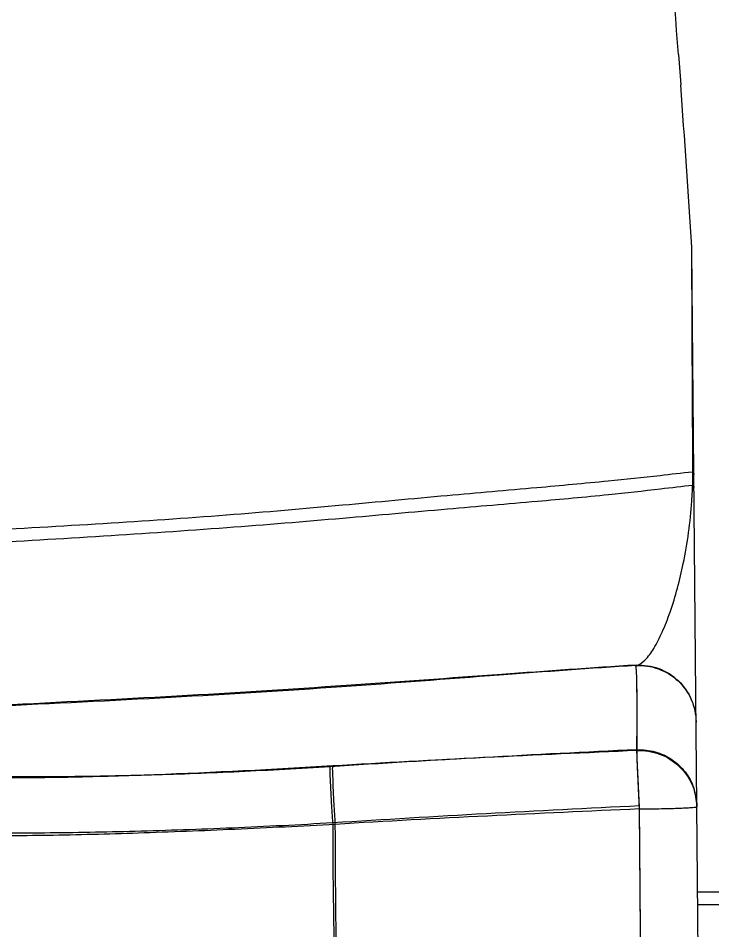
# Model space of a CAD drawing. Header units: millimetres. Extents: x 3553 to 4035, y 25961 to 26175.
# Drawn here: x 3664.02 to 3688.2, y 26068.55 to 26100.31 of the extents above; entities that cross this region are included whole.
import ezdxf

# ---------------------------------------------------------------- set-up
doc = ezdxf.new("R2010")
doc.units = ezdxf.units.MM

msp = doc.modelspace()

# ---------------------------------------------------------------- linework, layer by layer
for points in [[(3687.006, 26099.045), (3686.838, 26101.278), (3686.656, 26103.512), (3686.462, 26105.744)], [(3687.006, 26099.045), (3687.006, 26099.045), (3687.085, 26097.987), (3687.085, 26097.987)], [(3687.47, 26092.343), (3687.351, 26094.225), (3687.223, 26096.107), (3687.085, 26097.987)], [(3687.474, 26092.235), (3687.474, 26092.271), (3687.472, 26092.307), (3687.47, 26092.344)], [(3687.47, 26092.339), (3687.47, 26092.339), (3687.47, 26092.344), (3687.47, 26092.344)], [(3687.474, 26092.235), (3687.474, 26092.271), (3687.472, 26092.307), (3687.47, 26092.343)], [(3687.471, 26092.268), (3687.471, 26092.268), (3687.47, 26092.343), (3687.47, 26092.343)], [(3687.473, 26091.737), (3687.473, 26091.737), (3687.471, 26092.268), (3687.471, 26092.268)], [(3687.756, 26060.013), (3687.756, 26060.013), (3687.474, 26092.235), (3687.474, 26092.235)], [(3687.473, 26091.676), (3687.473, 26091.676), (3687.472, 26091.804), (3687.472, 26091.804)], [(3687.51, 26084.515), (3687.51, 26084.515), (3687.493, 26084.513), (3687.493, 26084.513)], [(3687.509, 26084.429), (3687.51, 26084.458), (3687.51, 26084.486), (3687.51, 26084.515)], [(3687.503, 26084.17), (3687.505, 26084.256), (3687.508, 26084.343), (3687.509, 26084.429)], [(3687.513, 26084.052), (3687.513, 26084.052), (3687.51, 26084.434), (3687.51, 26084.434)], [(3687.47, 26083.502), (3687.485, 26083.724), (3687.497, 26083.947), (3687.503, 26084.17)], [(3687.512, 26083.969), (3687.512, 26083.997), (3687.512, 26084.025), (3687.513, 26084.052)], [(3685.557, 26074.853), (3681.996, 26074.685), (3678.436, 26074.488), (3674.879, 26074.261)], [(3685.564, 26074.824), (3682.032, 26074.667), (3678.5, 26074.505), (3674.971, 26074.288)], [(3687.643, 26072.897), (3687.641, 26073.11), (3687.604, 26073.321), (3687.536, 26073.521)], [(3685.645, 26072.896), (3682.087, 26072.73), (3678.528, 26072.532), (3674.972, 26072.306)], [(3685.647, 26072.791), (3682.117, 26072.635), (3678.586, 26072.473), (3675.059, 26072.255)], [(3685.758, 26059.948), (3685.758, 26059.948), (3685.645, 26072.896), (3685.645, 26072.896)], [(3685.758, 26059.947), (3685.758, 26059.947), (3685.647, 26072.791), (3685.647, 26072.791)], [(3674.972, 26072.306), (3674.973, 26063.803), (3675.468, 26055.308), (3676.454, 26046.863)], [(3687.669, 26069.91), (3687.669, 26069.91), (3688.644, 26069.91), (3688.644, 26069.91)], [(3687.673, 26069.468), (3687.673, 26069.468), (3688.644, 26069.468), (3688.644, 26069.468)]]:
    msp.add_open_spline(points, degree=3)
for points, knots in [([(3687.472, 26091.804), (3687.472, 26091.927), (3687.471, 26092.049), (3687.471, 26092.172), (3687.471, 26092.172), (3687.471, 26092.228), (3687.472, 26092.283), (3687.47, 26092.339)], [0, 0, 0, 0, 0.5, 0.5, 0.5, 0.5, 1, 1, 1, 1]), ([(3687.51, 26084.434), (3687.507, 26085.081), (3687.503, 26085.728), (3687.499, 26086.376), (3687.499, 26086.376), (3687.489, 26088.163), (3687.481, 26089.95), (3687.473, 26091.737)], [0, 0, 0, 0, 0.5, 0.5, 0.5, 0.5, 1, 1, 1, 1]), ([(3687.51, 26084.515), (3687.507, 26085.147), (3687.502, 26085.781), (3687.499, 26086.415), (3687.499, 26086.415), (3687.489, 26088.168), (3687.481, 26089.922), (3687.473, 26091.676)], [0, 0, 0, 0, 0.5, 0.5, 0.5, 0.5, 1, 1, 1, 1]), ([(3687.493, 26084.513), (3687.117, 26084.475), (3686.74, 26084.432), (3686.364, 26084.39), (3686.364, 26084.39), (3685.761, 26084.324), (3685.16, 26084.26), (3684.558, 26084.2), (3684.558, 26084.2), (3683.731, 26084.118), (3682.905, 26084.041), (3682.078, 26083.967), (3682.078, 26083.967), (3681.037, 26083.875), (3679.998, 26083.785), (3678.957, 26083.692), (3678.957, 26083.692), (3677.742, 26083.584), (3676.526, 26083.469), (3675.309, 26083.359), (3675.309, 26083.359), (3673.965, 26083.237), (3672.62, 26083.119), (3671.273, 26083.014), (3671.273, 26083.014), (3669.844, 26082.902), (3668.413, 26082.805), (3666.981, 26082.717), (3666.981, 26082.717), (3665.51, 26082.627), (3664.038, 26082.546), (3662.565, 26082.457)], [0, 0, 0, 0, 0.125, 0.125, 0.125, 0.125, 0.25, 0.25, 0.25, 0.25, 0.375, 0.375, 0.375, 0.375, 0.5, 0.5, 0.5, 0.5, 0.625, 0.625, 0.625, 0.625, 0.75, 0.75, 0.75, 0.75, 0.875, 0.875, 0.875, 0.875, 1, 1, 1, 1]), ([(3687.51, 26084.515), (3687.515, 26084.508), (3687.519, 26084.501), (3687.524, 26084.494), (3687.524, 26084.494), (3687.534, 26084.476), (3687.542, 26084.455), (3687.542, 26084.433)], [0, 0, 0, 0, 0.5, 0.5, 0.5, 0.5, 1, 1, 1, 1]), ([(3687.513, 26084.052), (3687.135, 26084.012), (3686.759, 26083.966), (3686.382, 26083.921), (3686.382, 26083.921), (3685.78, 26083.85), (3685.177, 26083.785), (3684.575, 26083.723), (3684.575, 26083.723), (3683.748, 26083.64), (3682.921, 26083.564), (3682.093, 26083.492), (3682.093, 26083.492), (3681.052, 26083.401), (3680.012, 26083.313), (3678.97, 26083.223), (3678.97, 26083.223), (3677.753, 26083.117), (3676.536, 26083.007), (3675.319, 26082.903), (3675.319, 26082.903), (3673.972, 26082.787), (3672.626, 26082.677), (3671.278, 26082.575), (3671.278, 26082.575), (3669.847, 26082.468), (3668.416, 26082.369), (3666.983, 26082.281), (3666.983, 26082.281), (3665.511, 26082.19), (3664.038, 26082.108), (3662.566, 26082.008)], [0, 0, 0, 0, 0.125, 0.125, 0.125, 0.125, 0.25, 0.25, 0.25, 0.25, 0.375, 0.375, 0.375, 0.375, 0.5, 0.5, 0.5, 0.5, 0.625, 0.625, 0.625, 0.625, 0.75, 0.75, 0.75, 0.75, 0.875, 0.875, 0.875, 0.875, 1, 1, 1, 1]), ([(3687.513, 26084.052), (3687.518, 26084.047), (3687.523, 26084.039), (3687.527, 26084.033), (3687.527, 26084.033), (3687.539, 26084.014), (3687.546, 26083.994), (3687.546, 26083.973)], [0, 0, 0, 0, 0.5, 0.5, 0.5, 0.5, 1, 1, 1, 1]), ([(3685.527, 26077.786), (3685.647, 26077.805), (3685.75, 26077.884), (3685.838, 26077.971), (3685.838, 26077.971), (3685.962, 26078.093), (3686.058, 26078.231), (3686.146, 26078.376), (3686.146, 26078.376), (3686.255, 26078.559), (3686.353, 26078.751), (3686.441, 26078.948), (3686.441, 26078.948), (3686.543, 26079.175), (3686.633, 26079.408), (3686.715, 26079.644), (3686.715, 26079.644), (3686.906, 26080.193), (3687.054, 26080.758), (3687.172, 26081.329), (3687.172, 26081.329), (3687.32, 26082.046), (3687.419, 26082.772), (3687.47, 26083.502)], [0, 0, 0, 0, 0.166667, 0.166667, 0.166667, 0.166667, 0.333333, 0.333333, 0.333333, 0.333333, 0.5, 0.5, 0.5, 0.5, 0.666667, 0.666667, 0.666667, 0.666667, 0.833333, 0.833333, 0.833333, 0.833333, 1, 1, 1, 1]), ([(3685.527, 26077.786), (3683.94, 26077.682), (3682.354, 26077.566), (3680.769, 26077.448), (3680.769, 26077.448), (3678.94, 26077.31), (3677.112, 26077.168), (3675.282, 26077.041), (3675.282, 26077.041), (3673.3, 26076.901), (3671.316, 26076.778), (3669.332, 26076.67), (3669.332, 26076.67), (3667.276, 26076.557), (3665.219, 26076.46), (3663.162, 26076.355)], [0, 0, 0, 0, 0.25, 0.25, 0.25, 0.25, 0.5, 0.5, 0.5, 0.5, 0.75, 0.75, 0.75, 0.75, 1, 1, 1, 1]), ([(3685.53, 26077.798), (3683.97, 26077.698), (3682.412, 26077.585), (3680.854, 26077.472), (3680.854, 26077.472), (3679.047, 26077.342), (3677.242, 26077.21), (3675.436, 26077.087), (3675.436, 26077.087), (3673.473, 26076.952), (3671.509, 26076.827), (3669.543, 26076.717), (3669.543, 26076.717), (3667.502, 26076.602), (3665.46, 26076.506), (3663.419, 26076.39)], [0, 0, 0, 0, 0.25, 0.25, 0.25, 0.25, 0.5, 0.5, 0.5, 0.5, 0.75, 0.75, 0.75, 0.75, 1, 1, 1, 1]), ([(3685.527, 26077.786), (3685.793, 26077.799), (3686.064, 26077.758), (3686.316, 26077.664), (3686.316, 26077.664), (3686.567, 26077.572), (3686.798, 26077.428), (3686.992, 26077.246), (3686.992, 26077.246), (3687.188, 26077.062), (3687.344, 26076.84), (3687.452, 26076.594), (3687.452, 26076.594), (3687.558, 26076.348), (3687.615, 26076.08), (3687.617, 26075.814)], [0, 0, 0, 0, 0.25, 0.25, 0.25, 0.25, 0.5, 0.5, 0.5, 0.5, 0.75, 0.75, 0.75, 0.75, 1, 1, 1, 1]), ([(3685.557, 26074.853), (3685.565, 26075.582), (3685.57, 26076.31), (3685.561, 26077.039), (3685.561, 26077.039), (3685.557, 26077.289), (3685.553, 26077.538), (3685.527, 26077.786)], [0, 0, 0, 0, 0.5, 0.5, 0.5, 0.5, 1, 1, 1, 1]), ([(3685.53, 26077.798), (3685.795, 26077.81), (3686.065, 26077.77), (3686.317, 26077.677), (3686.317, 26077.677), (3686.568, 26077.584), (3686.799, 26077.44), (3686.993, 26077.257), (3686.993, 26077.257), (3687.188, 26077.074), (3687.344, 26076.851), (3687.452, 26076.606), (3687.452, 26076.606), (3687.558, 26076.361), (3687.615, 26076.092), (3687.617, 26075.827)], [0, 0, 0, 0, 0.25, 0.25, 0.25, 0.25, 0.5, 0.5, 0.5, 0.5, 0.75, 0.75, 0.75, 0.75, 1, 1, 1, 1]), ([(3685.564, 26074.824), (3685.568, 26075.566), (3685.569, 26076.307), (3685.56, 26077.049), (3685.56, 26077.049), (3685.556, 26077.299), (3685.552, 26077.55), (3685.53, 26077.798)], [0, 0, 0, 0, 0.5, 0.5, 0.5, 0.5, 1, 1, 1, 1]), ([(3685.557, 26074.853), (3685.77, 26074.863), (3685.986, 26074.838), (3686.192, 26074.781), (3686.192, 26074.781), (3686.397, 26074.724), (3686.594, 26074.633), (3686.771, 26074.514), (3686.771, 26074.514), (3686.947, 26074.395), (3687.104, 26074.248), (3687.234, 26074.08), (3687.234, 26074.08), (3687.364, 26073.911), (3687.467, 26073.721), (3687.536, 26073.521)], [0, 0, 0, 0, 0.25, 0.25, 0.25, 0.25, 0.5, 0.5, 0.5, 0.5, 0.75, 0.75, 0.75, 0.75, 1, 1, 1, 1]), ([(3685.645, 26072.896), (3685.625, 26073.33), (3685.607, 26073.765), (3685.585, 26074.199), (3685.585, 26074.199), (3685.575, 26074.417), (3685.564, 26074.635), (3685.557, 26074.853)], [0, 0, 0, 0, 0.5, 0.5, 0.5, 0.5, 1, 1, 1, 1]), ([(3685.564, 26074.824), (3685.828, 26074.835), (3686.099, 26074.794), (3686.349, 26074.702), (3686.349, 26074.702), (3686.598, 26074.609), (3686.829, 26074.466), (3687.022, 26074.284), (3687.022, 26074.284), (3687.216, 26074.102), (3687.371, 26073.882), (3687.479, 26073.639), (3687.479, 26073.639), (3687.585, 26073.397), (3687.641, 26073.132), (3687.643, 26072.868)], [0, 0, 0, 0, 0.25, 0.25, 0.25, 0.25, 0.5, 0.5, 0.5, 0.5, 0.75, 0.75, 0.75, 0.75, 1, 1, 1, 1]), ([(3685.647, 26072.791), (3685.626, 26073.241), (3685.61, 26073.691), (3685.589, 26074.141), (3685.589, 26074.141), (3685.578, 26074.369), (3685.566, 26074.596), (3685.564, 26074.824)], [0, 0, 0, 0, 0.5, 0.5, 0.5, 0.5, 1, 1, 1, 1]), ([(3674.879, 26074.261), (3673.824, 26074.194), (3672.769, 26074.135), (3671.714, 26074.085), (3671.714, 26074.085), (3670.696, 26074.038), (3669.677, 26073.999), (3668.657, 26073.97), (3668.657, 26073.97), (3667.708, 26073.943), (3666.758, 26073.924), (3665.807, 26073.915), (3665.807, 26073.915), (3664.957, 26073.908), (3664.106, 26073.909), (3663.256, 26073.923), (3663.256, 26073.923), (3662.531, 26073.935), (3661.807, 26073.956), (3661.083, 26073.993), (3661.083, 26073.993), (3660.508, 26074.023), (3659.932, 26074.062), (3659.36, 26074.123), (3659.36, 26074.123), (3659.133, 26074.147), (3658.908, 26074.174), (3658.682, 26074.208), (3658.682, 26074.208), (3658.499, 26074.234), (3658.317, 26074.264), (3658.135, 26074.303), (3658.135, 26074.303), (3657.996, 26074.331), (3657.858, 26074.364), (3657.722, 26074.407), (3657.722, 26074.407), (3657.626, 26074.436), (3657.531, 26074.471), (3657.444, 26074.518)], [0, 0, 0, 0, 0.1, 0.1, 0.1, 0.1, 0.2, 0.2, 0.2, 0.2, 0.3, 0.3, 0.3, 0.3, 0.4, 0.4, 0.4, 0.4, 0.5, 0.5, 0.5, 0.5, 0.6, 0.6, 0.6, 0.6, 0.7, 0.7, 0.7, 0.7, 0.8, 0.8, 0.8, 0.8, 0.9, 0.9, 0.9, 0.9, 1, 1, 1, 1]), ([(3674.971, 26074.288), (3672.9, 26074.161), (3670.829, 26074.057), (3668.756, 26073.98), (3668.756, 26073.98), (3667.806, 26073.943), (3666.857, 26073.913), (3665.905, 26073.895), (3665.905, 26073.895), (3665.053, 26073.878), (3664.202, 26073.87), (3663.349, 26073.878), (3663.349, 26073.878), (3662.623, 26073.883), (3661.897, 26073.901), (3661.172, 26073.937), (3661.172, 26073.937), (3660.594, 26073.965), (3660.016, 26074.004), (3659.44, 26074.065), (3659.44, 26074.065), (3659.213, 26074.089), (3658.985, 26074.117), (3658.758, 26074.151), (3658.758, 26074.151), (3658.574, 26074.177), (3658.389, 26074.21), (3658.206, 26074.247), (3658.206, 26074.247), (3658.065, 26074.277), (3657.925, 26074.312), (3657.787, 26074.355), (3657.787, 26074.355), (3657.69, 26074.386), (3657.593, 26074.42), (3657.504, 26074.47)], [0, 0, 0, 0, 0.111111, 0.111111, 0.111111, 0.111111, 0.222222, 0.222222, 0.222222, 0.222222, 0.333333, 0.333333, 0.333333, 0.333333, 0.444444, 0.444444, 0.444444, 0.444444, 0.555556, 0.555556, 0.555556, 0.555556, 0.666667, 0.666667, 0.666667, 0.666667, 0.777778, 0.777778, 0.777778, 0.777778, 0.888889, 0.888889, 0.888889, 0.888889, 1, 1, 1, 1]), ([(3674.972, 26072.306), (3674.957, 26072.537), (3674.943, 26072.767), (3674.93, 26072.998), (3674.93, 26072.998), (3674.918, 26073.2), (3674.908, 26073.401), (3674.898, 26073.603), (3674.898, 26073.603), (3674.89, 26073.749), (3674.884, 26073.896), (3674.88, 26074.042), (3674.88, 26074.042), (3674.879, 26074.088), (3674.877, 26074.136), (3674.877, 26074.182), (3674.877, 26074.182), (3674.877, 26074.209), (3674.876, 26074.234), (3674.879, 26074.261)], [0, 0, 0, 0, 0.2, 0.2, 0.2, 0.2, 0.4, 0.4, 0.4, 0.4, 0.6, 0.6, 0.6, 0.6, 0.8, 0.8, 0.8, 0.8, 1, 1, 1, 1]), ([(3675.059, 26072.255), (3675.044, 26072.495), (3675.031, 26072.734), (3675.017, 26072.974), (3675.017, 26072.974), (3675.005, 26073.183), (3674.995, 26073.394), (3674.986, 26073.604), (3674.986, 26073.604), (3674.981, 26073.757), (3674.976, 26073.909), (3674.97, 26074.063), (3674.97, 26074.063), (3674.967, 26074.138), (3674.963, 26074.213), (3674.971, 26074.288)], [0, 0, 0, 0, 0.25, 0.25, 0.25, 0.25, 0.5, 0.5, 0.5, 0.5, 0.75, 0.75, 0.75, 0.75, 1, 1, 1, 1]), ([(3685.647, 26072.791), (3685.775, 26072.794), (3685.905, 26072.795), (3686.035, 26072.798), (3686.035, 26072.798), (3686.16, 26072.799), (3686.286, 26072.8), (3686.41, 26072.802), (3686.41, 26072.802), (3686.525, 26072.804), (3686.641, 26072.807), (3686.756, 26072.81), (3686.756, 26072.81), (3686.857, 26072.814), (3686.957, 26072.817), (3687.058, 26072.821), (3687.058, 26072.821), (3687.141, 26072.824), (3687.224, 26072.828), (3687.307, 26072.833), (3687.307, 26072.833), (3687.368, 26072.836), (3687.429, 26072.839), (3687.492, 26072.845), (3687.492, 26072.845), (3687.53, 26072.848), (3687.569, 26072.852), (3687.605, 26072.854), (3687.605, 26072.854), (3687.614, 26072.856), (3687.624, 26072.856), (3687.633, 26072.86), (3687.633, 26072.86), (3687.639, 26072.862), (3687.643, 26072.864), (3687.643, 26072.868)], [0, 0, 0, 0, 0.111111, 0.111111, 0.111111, 0.111111, 0.222222, 0.222222, 0.222222, 0.222222, 0.333333, 0.333333, 0.333333, 0.333333, 0.444444, 0.444444, 0.444444, 0.444444, 0.555556, 0.555556, 0.555556, 0.555556, 0.666667, 0.666667, 0.666667, 0.666667, 0.777778, 0.777778, 0.777778, 0.777778, 0.888889, 0.888889, 0.888889, 0.888889, 1, 1, 1, 1]), ([(3674.972, 26072.306), (3673.805, 26072.237), (3672.636, 26072.178), (3671.469, 26072.128), (3671.469, 26072.128), (3670.341, 26072.08), (3669.213, 26072.04), (3668.085, 26072.01), (3668.085, 26072.01), (3667.033, 26071.982), (3665.98, 26071.962), (3664.928, 26071.953), (3664.928, 26071.953), (3663.985, 26071.945), (3663.041, 26071.945), (3662.098, 26071.958), (3662.098, 26071.958), (3661.294, 26071.968), (3660.489, 26071.989), (3659.686, 26072.025), (3659.686, 26072.025), (3659.045, 26072.054), (3658.404, 26072.093), (3657.766, 26072.152), (3657.766, 26072.152), (3657.514, 26072.176), (3657.261, 26072.204), (3657.01, 26072.236), (3657.01, 26072.236), (3656.806, 26072.263), (3656.601, 26072.293), (3656.399, 26072.33), (3656.399, 26072.33), (3656.243, 26072.358), (3656.089, 26072.392), (3655.935, 26072.433), (3655.935, 26072.433), (3655.829, 26072.462), (3655.723, 26072.496), (3655.625, 26072.544)], [0, 0, 0, 0, 0.1, 0.1, 0.1, 0.1, 0.2, 0.2, 0.2, 0.2, 0.3, 0.3, 0.3, 0.3, 0.4, 0.4, 0.4, 0.4, 0.5, 0.5, 0.5, 0.5, 0.6, 0.6, 0.6, 0.6, 0.7, 0.7, 0.7, 0.7, 0.8, 0.8, 0.8, 0.8, 0.9, 0.9, 0.9, 0.9, 1, 1, 1, 1]), ([(3675.059, 26072.255), (3673.895, 26072.191), (3672.73, 26072.133), (3671.565, 26072.081), (3671.565, 26072.081), (3670.44, 26072.031), (3669.315, 26071.987), (3668.19, 26071.949), (3668.19, 26071.949), (3667.14, 26071.915), (3666.091, 26071.887), (3665.042, 26071.87), (3665.042, 26071.87), (3664.1, 26071.855), (3663.158, 26071.848), (3662.216, 26071.858), (3662.216, 26071.858), (3661.412, 26071.866), (3660.608, 26071.886), (3659.803, 26071.923), (3659.803, 26071.923), (3659.161, 26071.953), (3658.519, 26071.995), (3657.879, 26072.059), (3657.879, 26072.059), (3657.625, 26072.084), (3657.372, 26072.113), (3657.119, 26072.148), (3657.119, 26072.148), (3656.913, 26072.177), (3656.707, 26072.209), (3656.503, 26072.25), (3656.503, 26072.25), (3656.345, 26072.281), (3656.189, 26072.316), (3656.035, 26072.362), (3656.035, 26072.362), (3655.925, 26072.393), (3655.818, 26072.429), (3655.718, 26072.481)], [0, 0, 0, 0, 0.1, 0.1, 0.1, 0.1, 0.2, 0.2, 0.2, 0.2, 0.3, 0.3, 0.3, 0.3, 0.4, 0.4, 0.4, 0.4, 0.5, 0.5, 0.5, 0.5, 0.6, 0.6, 0.6, 0.6, 0.7, 0.7, 0.7, 0.7, 0.8, 0.8, 0.8, 0.8, 0.9, 0.9, 0.9, 0.9, 1, 1, 1, 1]), ([(3676.445, 26046.853), (3676.211, 26048.959), (3675.997, 26051.067), (3675.815, 26053.18), (3675.815, 26053.18), (3675.635, 26055.293), (3675.487, 26057.41), (3675.376, 26059.528), (3675.376, 26059.528), (3675.263, 26061.647), (3675.184, 26063.768), (3675.134, 26065.89), (3675.134, 26065.89), (3675.085, 26068.011), (3675.064, 26070.133), (3675.059, 26072.255)], [0, 0, 0, 0, 0.25, 0.25, 0.25, 0.25, 0.5, 0.5, 0.5, 0.5, 0.75, 0.75, 0.75, 0.75, 1, 1, 1, 1])]:
    msp.add_open_spline(points, degree=3, knots=knots)

doc.saveas('drawing.dxf')
